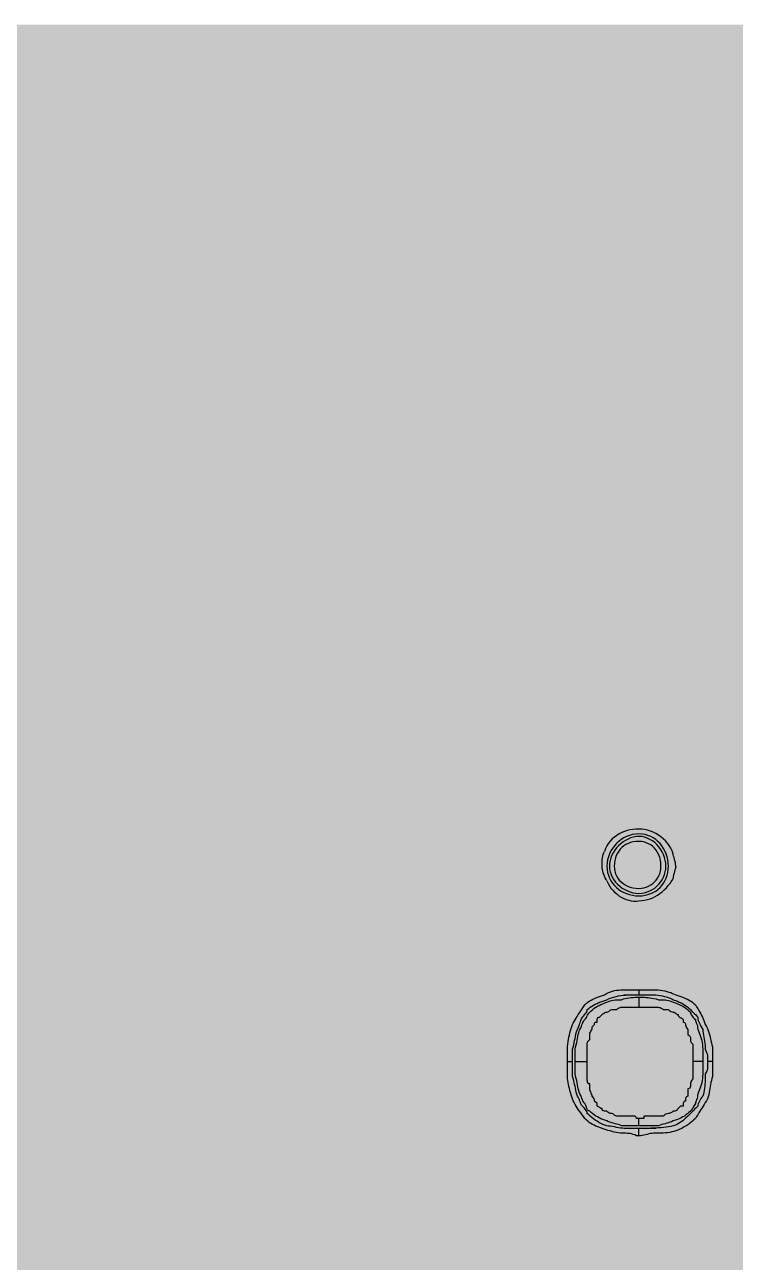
# Model space of a CAD drawing. Header units: millimetres. Extents: x 0 to 966, y -664 to 90.
# Drawn here: x 660.2 to 686.04, y -345 to -300 of the extents above; entities that cross this region are included whole.
import ezdxf

# ---------------------------------------------------------------- set-up
doc = ezdxf.new("R2010")
doc.units = ezdxf.units.MM
for name, color, linetype in [('HDL_BODY', 7, 'Continuous'), ('HDL_COLOUR', 7, 'Continuous'), ('HDL_DETAIL', 7, 'Continuous'), ('HDL_PRINT', 7, 'Continuous')]:
    doc.layers.add(name, color=color, linetype=linetype)

# ---------------------------------------------------------------- blocks, each defined once
blk = doc.blocks.new('M_DM06.1_FRONT')
at = {"layer": 'HDL_BODY', "true_color": 0x202126}
blk.add_hatch(color=250, dxfattribs=at).paths.add_polyline_path([(0, 0), (216, 0), (216, 90), (0, 90)])
at = {"layer": 'HDL_BODY', "true_color": 0x2a2a30}
blk.add_hatch(color=250, dxfattribs=at).paths.add_polyline_path([(0.4, 20.52), (215.6, 20.52), (215.6, 68.31), (0.4, 68.31)])
at = {"layer": 'HDL_COLOUR', "true_color": 0x3d4a3a}
for points in [[(183.611, 59.405), (183.606, 59.522), (183.59, 59.636), (183.565, 59.746), (183.531, 59.853), (183.488, 59.955), (183.436, 60.051), (183.377, 60.142), (183.309, 60.225), (183.234, 60.302), (183.153, 60.37), (183.064, 60.429), (182.97, 60.48), (182.869, 60.52), (182.763, 60.55), (182.653, 60.568), (182.537, 60.574), (182.421, 60.568), (182.308, 60.55), (182.198, 60.52), (182.093, 60.48), (181.991, 60.429), (181.896, 60.37), (181.806, 60.302), (181.723, 60.225), (181.647, 60.142), (181.579, 60.051), (181.52, 59.955), (181.47, 59.853), (181.43, 59.746), (181.401, 59.636), (181.383, 59.522), (181.376, 59.405), (181.383, 59.289), (181.401, 59.177), (181.43, 59.071), (181.47, 58.97), (181.52, 58.874), (181.579, 58.785), (181.647, 58.703), (181.723, 58.628), (181.806, 58.56), (181.896, 58.5), (181.991, 58.448), (182.093, 58.404), (182.198, 58.37), (182.308, 58.345), (182.421, 58.329), (182.537, 58.324), (182.653, 58.329), (182.763, 58.345), (182.869, 58.37), (182.97, 58.404), (183.064, 58.448), (183.153, 58.5), (183.234, 58.56), (183.309, 58.628), (183.377, 58.703), (183.436, 58.785), (183.488, 58.874), (183.531, 58.97), (183.565, 59.071), (183.59, 59.177), (183.606, 59.289), (183.611, 59.405)], [(183.52, 59.405), (183.514, 59.512), (183.497, 59.619), (183.47, 59.724), (183.432, 59.825), (183.385, 59.923), (183.329, 60.017), (183.265, 60.104), (183.193, 60.185), (183.115, 60.258), (183.031, 60.323), (182.941, 60.378), (182.846, 60.422), (182.746, 60.455), (182.643, 60.476), (182.537, 60.483), (182.437, 60.477), (182.338, 60.459), (182.24, 60.43), (182.145, 60.39), (182.053, 60.341), (181.964, 60.284), (181.88, 60.218), (181.802, 60.146), (181.73, 60.067), (181.665, 59.982), (181.608, 59.893), (181.559, 59.8), (181.52, 59.704), (181.491, 59.606), (181.473, 59.506), (181.467, 59.405), (181.474, 59.298), (181.494, 59.195), (181.527, 59.095), (181.571, 58.999), (181.626, 58.908), (181.69, 58.823), (181.763, 58.744), (181.843, 58.672), (181.93, 58.608), (182.023, 58.552), (182.12, 58.504), (182.221, 58.466), (182.325, 58.438), (182.431, 58.421), (182.537, 58.415), (182.643, 58.421), (182.746, 58.438), (182.846, 58.466), (182.941, 58.504), (183.031, 58.552), (183.115, 58.608), (183.193, 58.672), (183.265, 58.744), (183.329, 58.823), (183.385, 58.908), (183.432, 58.999), (183.47, 59.095), (183.497, 59.195), (183.514, 59.298), (183.52, 59.405)], [(183.342, 59.405), (183.337, 59.517), (183.321, 59.624), (183.296, 59.724), (183.261, 59.818), (183.217, 59.905), (183.166, 59.984), (183.107, 60.056), (183.041, 60.119), (182.97, 60.174), (182.892, 60.22), (182.809, 60.256), (182.722, 60.282), (182.631, 60.298), (182.537, 60.304), (182.433, 60.299), (182.334, 60.285), (182.24, 60.262), (182.151, 60.23), (182.069, 60.19), (181.993, 60.142), (181.923, 60.087), (181.861, 60.024), (181.805, 59.954), (181.758, 59.877), (181.718, 59.794), (181.686, 59.705), (181.663, 59.61), (181.65, 59.51), (181.645, 59.405), (181.65, 59.31), (181.666, 59.218), (181.692, 59.13), (181.728, 59.046), (181.774, 58.968), (181.828, 58.896), (181.891, 58.83), (181.962, 58.771), (182.041, 58.719), (182.127, 58.676), (182.22, 58.641), (182.32, 58.615), (182.426, 58.6), (182.537, 58.594), (182.631, 58.6), (182.722, 58.615), (182.809, 58.641), (182.892, 58.676), (182.97, 58.719), (183.041, 58.771), (183.107, 58.83), (183.166, 58.896), (183.217, 58.968), (183.261, 59.046), (183.296, 59.13), (183.321, 59.218), (183.337, 59.31), (183.342, 59.405)]]:
    blk.add_hatch(color=79, dxfattribs=at).paths.add_polyline_path(points)
at = {"layer": 'HDL_COLOUR', "true_color": 0x97a4b5}
blk.add_hatch(color=253, dxfattribs=at).paths.add_polyline_path([(181.456, 55.067), (181.324, 54.933), (181.059, 54.933), (180.926, 54.8), (180.794, 54.8), (180.662, 54.667), (180.529, 54.667), (180.265, 54.4), (180.265, 54.267), (180.132, 54.133), (180.132, 54), (180, 53.867), (180, 53.733), (179.868, 53.6), (179.868, 53.2), (179.735, 53.067), (179.735, 51.6), (179.868, 51.467), (179.868, 51.2), (180, 51.067), (180, 50.8), (180.265, 50.533), (180.265, 50.4), (180.529, 50.133), (180.662, 50.133), (180.794, 50), (180.926, 50), (181.059, 49.867), (181.324, 49.867), (181.456, 49.733), (182.118, 49.733), (182.25, 49.6), (182.647, 49.6), (182.779, 49.733), (183.706, 49.733), (183.838, 49.867), (184.103, 49.867), (184.765, 50.533), (184.765, 50.667), (185.029, 50.933), (185.029, 51.2), (185.162, 51.333), (185.162, 53.333), (185.029, 53.467), (185.029, 53.733), (184.897, 53.867), (184.897, 54), (184.765, 54.133), (184.765, 54.267), (184.235, 54.8), (183.971, 54.8), (183.838, 54.933), (183.706, 54.933), (183.574, 55.067)])
at = {"layer": 'HDL_PRINT', "true_color": 0xdee1e9}
h = blk.add_hatch(color=254, dxfattribs=at)
h.paths.add_polyline_path([(177.535, 58.503), (178.25, 60.304), (178.518, 60.304), (179.233, 58.503), (178.964, 58.503), (178.696, 59.044), (177.981, 59.044), (177.803, 58.503), (177.535, 58.503)])
h.paths.add_polyline_path([(178.072, 59.314), (178.696, 59.314), (178.428, 59.763), (178.424, 59.827), (178.414, 59.883), (178.4, 59.932), (178.384, 59.977), (178.368, 60.018), (178.354, 60.055), (178.344, 60.09), (178.34, 60.125), (178.335, 60.086), (178.322, 60.047), (178.305, 60.008), (178.285, 59.969), (178.268, 59.931), (178.255, 59.892), (178.25, 59.854), (178.072, 59.314)])
at = {"layer": 'HDL_DETAIL', "color": 251, "true_color": 0x52555c}
for points in [[(183.789, 59.854), (183.748, 59.959), (183.699, 60.06), (183.642, 60.154), (183.577, 60.243), (183.504, 60.326), (183.426, 60.403), (183.342, 60.473), (183.252, 60.536), (183.158, 60.592), (183.061, 60.64), (182.96, 60.68), (182.856, 60.711), (182.751, 60.734), (182.645, 60.748), (182.537, 60.753), (182.431, 60.75), (182.324, 60.739), (182.22, 60.721), (182.116, 60.695), (182.016, 60.663), (181.918, 60.623), (181.825, 60.577), (181.735, 60.523), (181.651, 60.461), (181.572, 60.393), (181.5, 60.317), (181.434, 60.234), (181.376, 60.144), (181.327, 60.047), (181.286, 59.942)], [(181.199, 59.405), (181.199, 59.465), (181.199, 59.524), (181.202, 59.584), (181.206, 59.644), (181.214, 59.704), (181.224, 59.763), (181.24, 59.823), (181.26, 59.883), (181.286, 59.942)], [(183.879, 59.405), (183.875, 59.472), (183.865, 59.538), (183.85, 59.602), (183.834, 59.663), (183.817, 59.719), (183.803, 59.771), (183.792, 59.816), (183.789, 59.854)], [(181.376, 58.865), (181.347, 58.924), (181.318, 58.984), (181.29, 59.044), (181.265, 59.104), (181.243, 59.164), (181.225, 59.224), (181.211, 59.284), (181.202, 59.344), (181.199, 59.405)], [(183.879, 59.405), (183.875, 59.367), (183.865, 59.322), (183.85, 59.27), (183.834, 59.213), (183.817, 59.152), (183.803, 59.087), (183.792, 59.021), (183.789, 58.953)], [(181.376, 58.865), (181.417, 58.776), (181.466, 58.69), (181.523, 58.608), (181.587, 58.531), (181.657, 58.458), (181.733, 58.391), (181.814, 58.33), (181.899, 58.276), (181.987, 58.229), (182.078, 58.191), (182.17, 58.162), (182.262, 58.142), (182.355, 58.132), (182.447, 58.133), (182.537, 58.145), (182.643, 58.15), (182.747, 58.163), (182.848, 58.186), (182.946, 58.216), (183.041, 58.254), (183.132, 58.3), (183.221, 58.352), (183.306, 58.41), (183.387, 58.474), (183.464, 58.543), (183.538, 58.618), (183.607, 58.696), (183.672, 58.778), (183.733, 58.864), (183.789, 58.953)], [(179.947, 52.746), (179.949, 52.842), (179.956, 52.934), (179.966, 53.022), (179.979, 53.107), (179.995, 53.189), (180.013, 53.268), (180.033, 53.346), (180.055, 53.422), (180.078, 53.497), (180.101, 53.571), (180.125, 53.645), (180.152, 53.696), (180.183, 53.751), (180.217, 53.81), (180.254, 53.872), (180.294, 53.937), (180.337, 54.005), (180.382, 54.074), (180.428, 54.145), (180.475, 54.218), (180.523, 54.291), (180.571, 54.365), (180.623, 54.412), (180.678, 54.455), (180.737, 54.495), (180.799, 54.531), (180.864, 54.564), (180.931, 54.595), (181, 54.623), (181.07, 54.65), (181.142, 54.676), (181.214, 54.701), (181.286, 54.726), (181.359, 54.771), (181.432, 54.807), (181.506, 54.836), (181.579, 54.859), (181.652, 54.876), (181.725, 54.888), (181.798, 54.897), (181.871, 54.902), (181.945, 54.904), (182.018, 54.905), (182.091, 54.905)], [(182.091, 54.905), (182.158, 54.905), (182.224, 54.905), (182.287, 54.905), (182.348, 54.905), (182.405, 54.905), (182.456, 54.905), (182.5, 54.905), (182.537, 54.905)], [(182.537, 54.905), (182.582, 54.905), (182.614, 54.905), (182.641, 54.905), (182.673, 54.905), (182.718, 54.905)], [(182.537, 54.905), (182.537, 54.905), (182.537, 54.814), (182.537, 54.726)], [(182.718, 54.905), (182.781, 54.905), (182.838, 54.905), (182.89, 54.905), (182.94, 54.905), (182.991, 54.905), (183.043, 54.905), (183.101, 54.905), (183.164, 54.905)], [(183.164, 54.905), (183.245, 54.903), (183.324, 54.895), (183.403, 54.883), (183.48, 54.867), (183.555, 54.849), (183.627, 54.827), (183.696, 54.804), (183.761, 54.778), (183.822, 54.752), (183.879, 54.726), (183.952, 54.701), (184.025, 54.676), (184.097, 54.65), (184.167, 54.623), (184.236, 54.595), (184.303, 54.564), (184.368, 54.531), (184.43, 54.495), (184.488, 54.455), (184.543, 54.412), (184.594, 54.365), (184.64, 54.293), (184.682, 54.225), (184.721, 54.16), (184.757, 54.097), (184.79, 54.036), (184.82, 53.974), (184.849, 53.912), (184.875, 53.85), (184.901, 53.785), (184.925, 53.717), (184.949, 53.645), (184.994, 53.571), (185.032, 53.498), (185.062, 53.424), (185.088, 53.35), (185.109, 53.277), (185.128, 53.203), (185.144, 53.13), (185.16, 53.057), (185.177, 52.983), (185.196, 52.91), (185.218, 52.837)], [(180.125, 52.297), (180.125, 52.36), (180.125, 52.418), (180.125, 52.471), (180.125, 52.522), (180.125, 52.573), (180.125, 52.626), (180.125, 52.683), (180.125, 52.746), (180.15, 52.827), (180.17, 52.908), (180.187, 52.987), (180.202, 53.065), (180.216, 53.14), (180.229, 53.213), (180.244, 53.283), (180.261, 53.348), (180.281, 53.41), (180.306, 53.466), (180.335, 53.529), (180.358, 53.587), (180.377, 53.64), (180.394, 53.691), (180.411, 53.742), (180.43, 53.795), (180.454, 53.852), (180.484, 53.915), (180.521, 53.954), (180.557, 53.993), (180.591, 54.031), (180.619, 54.07), (180.642, 54.108), (180.657, 54.147), (180.662, 54.186), (180.713, 54.232), (180.767, 54.275), (180.826, 54.314), (180.887, 54.35), (180.952, 54.384), (181.019, 54.414), (181.088, 54.443), (181.159, 54.471), (181.231, 54.497), (181.303, 54.522), (181.376, 54.547), (181.459, 54.585), (181.542, 54.617), (181.626, 54.644), (181.71, 54.667), (181.794, 54.684), (181.881, 54.698), (181.968, 54.708), (182.057, 54.716), (182.148, 54.721), (182.242, 54.724), (182.337, 54.725), (182.436, 54.726), (182.537, 54.726)], [(180.216, 52.297), (180.216, 52.36), (180.216, 52.418), (180.216, 52.471), (180.216, 52.522), (180.216, 52.573), (180.216, 52.626), (180.216, 52.683), (180.216, 52.746), (180.24, 52.827), (180.26, 52.908), (180.277, 52.987), (180.292, 53.065), (180.306, 53.14), (180.319, 53.213), (180.334, 53.283), (180.35, 53.348), (180.37, 53.41), (180.393, 53.466), (180.424, 53.529), (180.447, 53.585), (180.466, 53.635), (180.484, 53.679), (180.501, 53.719), (180.519, 53.756), (180.542, 53.791), (180.571, 53.824), (180.605, 53.863), (180.631, 53.902), (180.652, 53.941), (180.672, 53.98), (180.693, 54.018), (180.719, 54.057), (180.752, 54.094), (180.806, 54.146), (180.86, 54.193), (180.915, 54.236), (180.972, 54.274), (181.03, 54.309), (181.092, 54.342), (181.157, 54.372), (181.226, 54.401), (181.299, 54.428), (181.376, 54.456), (181.436, 54.483), (181.495, 54.504), (181.555, 54.52), (181.615, 54.531), (181.675, 54.539), (181.734, 54.544), (181.794, 54.546), (181.854, 54.547), (181.913, 54.547), (181.976, 54.573), (182.043, 54.594), (182.114, 54.609), (182.188, 54.62), (182.262, 54.627), (182.336, 54.632), (182.407, 54.634), (182.475, 54.635), (182.537, 54.635)], [(182.004, 54.726), (182.063, 54.726), (182.122, 54.726), (182.181, 54.726), (182.241, 54.726), (182.3, 54.726), (182.359, 54.726), (182.419, 54.726), (182.478, 54.726), (182.537, 54.726)], [(182.537, 54.726), (182.628, 54.726), (182.718, 54.726)], [(182.537, 54.635), (182.628, 54.635), (182.687, 54.635), (182.747, 54.634), (182.809, 54.632), (182.873, 54.627), (182.94, 54.62), (183.01, 54.609), (183.085, 54.594), (183.166, 54.573), (183.252, 54.547), (183.312, 54.547), (183.372, 54.546), (183.432, 54.544), (183.492, 54.539), (183.551, 54.531), (183.611, 54.52), (183.67, 54.504), (183.729, 54.483), (183.789, 54.456), (183.866, 54.428), (183.939, 54.401), (184.008, 54.372), (184.073, 54.342), (184.135, 54.309), (184.194, 54.274), (184.251, 54.236), (184.307, 54.193), (184.361, 54.146), (184.416, 54.094), (184.421, 54.057), (184.435, 54.018), (184.457, 53.98), (184.486, 53.941), (184.519, 53.902), (184.555, 53.863), (184.594, 53.824), (184.597, 53.791), (184.607, 53.756), (184.621, 53.719), (184.637, 53.679), (184.653, 53.635), (184.667, 53.585), (184.677, 53.529), (184.681, 53.466), (184.708, 53.41), (184.735, 53.348), (184.76, 53.283), (184.784, 53.213), (184.805, 53.14), (184.824, 53.065), (184.84, 52.987), (184.852, 52.908), (184.859, 52.827), (184.862, 52.746), (184.862, 52.683), (184.862, 52.626), (184.862, 52.573), (184.862, 52.522), (184.862, 52.471), (184.862, 52.418), (184.862, 52.36), (184.862, 52.297)], [(182.537, 54.635), (182.537, 54.277)], [(182.718, 54.726), (182.761, 54.726), (182.811, 54.726), (182.866, 54.726), (182.924, 54.726), (182.979, 54.726), (183.03, 54.726), (183.074, 54.726)], [(183.074, 54.726), (183.154, 54.723), (183.234, 54.716), (183.313, 54.704), (183.39, 54.688), (183.465, 54.669), (183.537, 54.648), (183.606, 54.624), (183.672, 54.599), (183.733, 54.573), (183.789, 54.547), (183.866, 54.519), (183.939, 54.492), (184.008, 54.463), (184.073, 54.432), (184.135, 54.399), (184.194, 54.364), (184.251, 54.325), (184.307, 54.283), (184.361, 54.237), (184.416, 54.186), (184.453, 54.147), (184.491, 54.108), (184.529, 54.07), (184.567, 54.031), (184.606, 53.993), (184.643, 53.954), (184.681, 53.915), (184.685, 53.852), (184.697, 53.795), (184.714, 53.742), (184.738, 53.691), (184.765, 53.64), (184.796, 53.587), (184.828, 53.529), (184.862, 53.466), (184.865, 53.403), (184.873, 53.335), (184.885, 53.263), (184.898, 53.189), (184.913, 53.114), (184.927, 53.04), (184.938, 52.968), (184.946, 52.9), (184.949, 52.837)], [(180.662, 52.297), (180.662, 52.341), (180.662, 52.372), (180.662, 52.399), (180.662, 52.431), (180.662, 52.476), (180.662, 52.53), (180.662, 52.578), (180.662, 52.618), (180.662, 52.645), (180.662, 52.655), (180.662, 52.7), (180.662, 52.733), (180.662, 52.76), (180.662, 52.792), (180.662, 52.837), (180.662, 52.925), (180.662, 52.964), (180.665, 52.993), (180.673, 53.016), (180.689, 53.039), (180.714, 53.067), (180.752, 53.105), (180.752, 53.15), (180.752, 53.182), (180.752, 53.21), (180.752, 53.242), (180.752, 53.287), (180.759, 53.331), (180.775, 53.372), (180.796, 53.409), (180.817, 53.439), (180.833, 53.459), (180.84, 53.466), (180.84, 53.557), (180.93, 53.645), (180.931, 53.69), (180.936, 53.716), (180.95, 53.73), (180.977, 53.735), (181.021, 53.736), (181.021, 53.824), (181.03, 53.869), (181.051, 53.896), (181.077, 53.909), (181.099, 53.915), (181.108, 53.915), (181.199, 54.006), (181.205, 54.013), (181.225, 54.029), (181.254, 54.05), (181.29, 54.072), (181.332, 54.088), (181.376, 54.094), (181.415, 54.101), (181.443, 54.118), (181.467, 54.14), (181.489, 54.162), (181.517, 54.179), (181.554, 54.186), (181.599, 54.186), (181.631, 54.186), (181.659, 54.186), (181.69, 54.186), (181.735, 54.186), (181.779, 54.224), (181.82, 54.25), (181.857, 54.265), (181.886, 54.273), (181.906, 54.276), (181.913, 54.277), (181.958, 54.277), (182.003, 54.277), (182.047, 54.277), (182.092, 54.277), (182.136, 54.277), (182.181, 54.277), (182.269, 54.277), (182.359, 54.277), (182.45, 54.277), (182.537, 54.277)], [(182.537, 54.277), (182.582, 54.277), (182.614, 54.277), (182.641, 54.277), (182.673, 54.277), (182.718, 54.277), (182.806, 54.277), (182.816, 54.277), (182.843, 54.277), (182.883, 54.277), (182.931, 54.277), (182.984, 54.277), (183.028, 54.277), (183.06, 54.277), (183.088, 54.277), (183.12, 54.277), (183.164, 54.277), (183.202, 54.276), (183.24, 54.275), (183.278, 54.269), (183.317, 54.26), (183.355, 54.243), (183.394, 54.219), (183.433, 54.186), (183.443, 54.186), (183.469, 54.186), (183.509, 54.186), (183.557, 54.186), (183.611, 54.186), (183.618, 54.179), (183.637, 54.162), (183.666, 54.14), (183.702, 54.118), (183.744, 54.101), (183.789, 54.094), (183.827, 54.088), (183.855, 54.072), (183.879, 54.05), (183.902, 54.029), (183.929, 54.013), (183.966, 54.006), (183.972, 53.972), (183.986, 53.946), (184.009, 53.925), (184.038, 53.905), (184.072, 53.884), (184.109, 53.858), (184.147, 53.824), (184.147, 53.736), (184.156, 53.735), (184.178, 53.73), (184.204, 53.716), (184.226, 53.69), (184.235, 53.645), (184.235, 53.638), (184.238, 53.619), (184.246, 53.59), (184.262, 53.553), (184.287, 53.511), (184.325, 53.466), (184.325, 53.456), (184.325, 53.428), (184.325, 53.388), (184.325, 53.339), (184.325, 53.287), (184.363, 53.248), (184.389, 53.219), (184.404, 53.196), (184.412, 53.172), (184.415, 53.143), (184.416, 53.105), (184.416, 53.067), (184.419, 53.039), (184.427, 53.016), (184.442, 52.993), (184.466, 52.964), (184.503, 52.925), (184.503, 52.837), (184.503, 52.792), (184.503, 52.76), (184.503, 52.733), (184.503, 52.7), (184.503, 52.655), (184.503, 52.645), (184.503, 52.618), (184.503, 52.578), (184.503, 52.53), (184.503, 52.476), (184.503, 52.431), (184.503, 52.399), (184.503, 52.372), (184.503, 52.341), (184.503, 52.297)], [(179.947, 52.297), (179.947, 52.364), (179.947, 52.43), (179.947, 52.494), (179.947, 52.555), (179.947, 52.611), (179.947, 52.663), (179.947, 52.708), (179.947, 52.746)], [(180.125, 52.297), (180.125, 52.36), (180.125, 52.418), (180.125, 52.471), (180.125, 52.522), (180.125, 52.573), (180.125, 52.626), (180.125, 52.683), (180.125, 52.746)], [(184.949, 52.837), (184.949, 52.746), (184.979, 52.683), (185.002, 52.626), (185.018, 52.573), (185.029, 52.522), (185.035, 52.471), (185.038, 52.418), (185.04, 52.36), (185.04, 52.297)], [(185.218, 52.837), (185.218, 52.777), (185.218, 52.716), (185.218, 52.656), (185.218, 52.596), (185.218, 52.536), (185.218, 52.476), (185.218, 52.416), (185.218, 52.357), (185.218, 52.297)], [(179.947, 51.756), (179.947, 51.816), (179.947, 51.876), (179.947, 51.936), (179.947, 51.997), (179.947, 52.057), (179.947, 52.117), (179.947, 52.177), (179.947, 52.237), (179.947, 52.297)], [(179.947, 52.297), (180.038, 52.297), (180.125, 52.297)], [(180.125, 51.756), (180.125, 51.848), (180.125, 51.885), (180.125, 51.93), (180.125, 51.981), (180.125, 52.038), (180.125, 52.099), (180.125, 52.164), (180.125, 52.23), (180.125, 52.297)], [(180.216, 52.297), (180.662, 52.297)], [(182.537, 49.956), (182.537, 49.956), (182.475, 49.956), (182.407, 49.956), (182.336, 49.956), (182.262, 49.956), (182.188, 49.956), (182.114, 49.956), (182.043, 49.956), (181.976, 49.956), (181.913, 49.956), (181.854, 49.983), (181.794, 50.005), (181.734, 50.023), (181.675, 50.039), (181.615, 50.055), (181.555, 50.071), (181.495, 50.089), (181.436, 50.111), (181.376, 50.138), (181.299, 50.165), (181.226, 50.192), (181.157, 50.22), (181.092, 50.251), (181.03, 50.283), (180.972, 50.318), (180.915, 50.357), (180.86, 50.399), (180.806, 50.445), (180.752, 50.496), (180.719, 50.502), (180.693, 50.519), (180.672, 50.546), (180.652, 50.585), (180.631, 50.635), (180.605, 50.695), (180.571, 50.767), (180.542, 50.801), (180.519, 50.836), (180.501, 50.873), (180.484, 50.913), (180.466, 50.958), (180.447, 51.007), (180.424, 51.064), (180.393, 51.128), (180.37, 51.184), (180.35, 51.246), (180.334, 51.311), (180.319, 51.381), (180.306, 51.454), (180.292, 51.529), (180.277, 51.607), (180.26, 51.686), (180.24, 51.767), (180.216, 51.848), (180.216, 51.885), (180.216, 51.93), (180.216, 51.981), (180.216, 52.038), (180.216, 52.099), (180.216, 52.164), (180.216, 52.23), (180.216, 52.297)], [(182.537, 50.226), (182.45, 50.226), (182.44, 50.271), (182.418, 50.298), (182.391, 50.311), (182.369, 50.317), (182.359, 50.317), (182.315, 50.317), (182.283, 50.317), (182.256, 50.317), (182.225, 50.317), (182.181, 50.317), (182.136, 50.317), (182.092, 50.317), (182.047, 50.317), (182.003, 50.317), (181.958, 50.317), (181.913, 50.317), (181.903, 50.317), (181.876, 50.317), (181.836, 50.317), (181.787, 50.317), (181.735, 50.317), (181.697, 50.324), (181.668, 50.341), (181.645, 50.363), (181.621, 50.385), (181.593, 50.402), (181.554, 50.408), (181.517, 50.409), (181.489, 50.412), (181.467, 50.419), (181.443, 50.434), (181.415, 50.459), (181.376, 50.496), (181.332, 50.497), (181.29, 50.5), (181.254, 50.508), (181.225, 50.523), (181.205, 50.549), (181.199, 50.587), (181.16, 50.594), (181.132, 50.61), (181.108, 50.632), (181.086, 50.653), (181.058, 50.669), (181.021, 50.676), (181.021, 50.767), (180.93, 50.858), (180.924, 50.902), (180.907, 50.943), (180.885, 50.98), (180.863, 51.01), (180.846, 51.03), (180.84, 51.037), (180.835, 51.076), (180.822, 51.114), (180.805, 51.153), (180.787, 51.191), (180.77, 51.23), (180.757, 51.268), (180.752, 51.307), (180.752, 51.317), (180.752, 51.344), (180.752, 51.384), (180.752, 51.433), (180.752, 51.486), (180.714, 51.493), (180.689, 51.513), (180.673, 51.543), (180.665, 51.58), (180.662, 51.622), (180.662, 51.665), (180.662, 51.756), (180.662, 51.848), (180.662, 51.892), (180.662, 51.936), (180.662, 51.982), (180.662, 52.027), (180.662, 52.072), (180.662, 52.118), (180.662, 52.128), (180.662, 52.155), (180.662, 52.195), (180.662, 52.243), (180.662, 52.297)], [(184.862, 52.297), (184.862, 52.23), (184.862, 52.164), (184.862, 52.099), (184.862, 52.038), (184.862, 51.981), (184.862, 51.93), (184.862, 51.885), (184.862, 51.848), (184.859, 51.767), (184.852, 51.686), (184.84, 51.607), (184.824, 51.529), (184.805, 51.454), (184.784, 51.381), (184.76, 51.311), (184.735, 51.246), (184.708, 51.184), (184.681, 51.128), (184.677, 51.064), (184.667, 51.007), (184.653, 50.958), (184.637, 50.913), (184.621, 50.873), (184.607, 50.836), (184.597, 50.801), (184.594, 50.767), (184.555, 50.695), (184.519, 50.635), (184.486, 50.585), (184.457, 50.546), (184.435, 50.519), (184.421, 50.502), (184.416, 50.496), (184.361, 50.445), (184.307, 50.399), (184.251, 50.357), (184.194, 50.318), (184.135, 50.283), (184.073, 50.251), (184.008, 50.22), (183.939, 50.192), (183.866, 50.165), (183.789, 50.138), (183.729, 50.111), (183.67, 50.089), (183.611, 50.071), (183.551, 50.055), (183.492, 50.039), (183.432, 50.023), (183.372, 50.005), (183.312, 49.983), (183.252, 49.956), (183.166, 49.956), (183.085, 49.956), (183.01, 49.956), (182.94, 49.956), (182.873, 49.956), (182.809, 49.956), (182.747, 49.956), (182.687, 49.956), (182.628, 49.956), (182.537, 49.956)], [(184.503, 52.297), (184.503, 52.243), (184.503, 52.195), (184.503, 52.155), (184.503, 52.128), (184.503, 52.118), (184.503, 52.072), (184.503, 52.027), (184.503, 51.982), (184.503, 51.936), (184.503, 51.892), (184.503, 51.848), (184.503, 51.756), (184.503, 51.665), (184.466, 51.622), (184.442, 51.58), (184.427, 51.543), (184.419, 51.513), (184.416, 51.493), (184.416, 51.486), (184.415, 51.441), (184.412, 51.399), (184.404, 51.362), (184.389, 51.333), (184.363, 51.314), (184.325, 51.307), (184.325, 51.262), (184.325, 51.217), (184.325, 51.172), (184.325, 51.127), (184.325, 51.082), (184.325, 51.037), (184.316, 51.036), (184.293, 51.031), (184.267, 51.017), (184.244, 50.99), (184.235, 50.946), (184.235, 50.858), (184.226, 50.857), (184.204, 50.852), (184.178, 50.838), (184.156, 50.811), (184.147, 50.767), (184.147, 50.676), (184.057, 50.676), (183.966, 50.587), (183.929, 50.549), (183.902, 50.523), (183.879, 50.508), (183.855, 50.5), (183.827, 50.497), (183.789, 50.496), (183.744, 50.459), (183.702, 50.434), (183.666, 50.419), (183.637, 50.412), (183.618, 50.409), (183.611, 50.408), (183.566, 50.402), (183.524, 50.385), (183.488, 50.363), (183.459, 50.341), (183.44, 50.324), (183.433, 50.317), (183.388, 50.317), (183.342, 50.317), (183.297, 50.317), (183.253, 50.317), (183.208, 50.317), (183.164, 50.317), (183.12, 50.317), (183.088, 50.317), (183.06, 50.317), (183.028, 50.317), (182.984, 50.317), (182.896, 50.317), (182.806, 50.317), (182.763, 50.317), (182.737, 50.311), (182.724, 50.298), (182.719, 50.271), (182.718, 50.226), (182.628, 50.226), (182.537, 50.226)], [(185.04, 52.297), (185.04, 52.23), (185.038, 52.164), (185.035, 52.099), (185.029, 52.038), (185.018, 51.981), (185.002, 51.93), (184.979, 51.885), (184.949, 51.848), (184.949, 51.774), (184.949, 51.7), (184.948, 51.626), (184.945, 51.553), (184.941, 51.479), (184.935, 51.405), (184.927, 51.332), (184.916, 51.258), (184.902, 51.184), (184.884, 51.111), (184.862, 51.037), (184.828, 50.999), (184.796, 50.955), (184.765, 50.907), (184.738, 50.856), (184.714, 50.806), (184.697, 50.758), (184.685, 50.714), (184.681, 50.676), (184.643, 50.638), (184.606, 50.599), (184.567, 50.561), (184.529, 50.523), (184.491, 50.484), (184.453, 50.446), (184.416, 50.408), (184.361, 50.354), (184.307, 50.3), (184.251, 50.247), (184.194, 50.197), (184.135, 50.148), (184.073, 50.102), (184.008, 50.059), (183.939, 50.02), (183.866, 49.986), (183.789, 49.956), (183.705, 49.937), (183.618, 49.921), (183.53, 49.908), (183.439, 49.897), (183.347, 49.888), (183.255, 49.882), (183.162, 49.876), (183.069, 49.873), (182.977, 49.87), (182.887, 49.869), (182.798, 49.868), (182.711, 49.868), (182.628, 49.868), (182.537, 49.868)], [(184.862, 52.297), (184.503, 52.297)], [(185.04, 52.297), (185.04, 52.23), (185.038, 52.164), (185.035, 52.099), (185.029, 52.038), (185.018, 51.981), (185.002, 51.93), (184.979, 51.885), (184.949, 51.848)], [(185.218, 52.297), (185.13, 52.297), (185.04, 52.297)], [(185.218, 52.297), (185.218, 52.237), (185.218, 52.177), (185.218, 52.117), (185.218, 52.057), (185.218, 51.997), (185.218, 51.936), (185.218, 51.876), (185.218, 51.816), (185.218, 51.756)], [(182.004, 49.689), (181.93, 49.691), (181.857, 49.697), (181.784, 49.707), (181.711, 49.72), (181.638, 49.735), (181.564, 49.754), (181.491, 49.774), (181.418, 49.796), (181.345, 49.819), (181.272, 49.843), (181.199, 49.868), (181.121, 49.894), (181.048, 49.922), (180.979, 49.95), (180.914, 49.98), (180.852, 50.013), (180.793, 50.048), (180.736, 50.086), (180.68, 50.129), (180.626, 50.175), (180.571, 50.226), (180.523, 50.298), (180.475, 50.366), (180.428, 50.431), (180.382, 50.494), (180.337, 50.555), (180.294, 50.617), (180.254, 50.678), (180.217, 50.741), (180.183, 50.806), (180.152, 50.874), (180.125, 50.946), (180.101, 51.019), (180.078, 51.093), (180.055, 51.167), (180.033, 51.241), (180.013, 51.314), (179.995, 51.388), (179.979, 51.462), (179.966, 51.535), (179.956, 51.609), (179.949, 51.683), (179.947, 51.756)], [(182.004, 49.868), (181.94, 49.871), (181.872, 49.879), (181.8, 49.891), (181.726, 49.905), (181.652, 49.919), (181.578, 49.933), (181.506, 49.945), (181.439, 49.953), (181.376, 49.956), (181.303, 49.983), (181.231, 50.014), (181.159, 50.048), (181.088, 50.086), (181.019, 50.127), (180.952, 50.17), (180.887, 50.215), (180.826, 50.262), (180.767, 50.31), (180.713, 50.359), (180.662, 50.408), (180.657, 50.446), (180.642, 50.484), (180.619, 50.523), (180.591, 50.561), (180.557, 50.599), (180.521, 50.638), (180.484, 50.676), (180.454, 50.714), (180.43, 50.758), (180.411, 50.806), (180.394, 50.856), (180.377, 50.907), (180.358, 50.955), (180.335, 50.999), (180.306, 51.037), (180.281, 51.115), (180.261, 51.19), (180.244, 51.26), (180.229, 51.329), (180.216, 51.397), (180.202, 51.464), (180.187, 51.533), (180.17, 51.604), (180.15, 51.678), (180.125, 51.756)], [(185.218, 51.756), (185.196, 51.683), (185.178, 51.609), (185.162, 51.535), (185.149, 51.462), (185.136, 51.388), (185.124, 51.314), (185.111, 51.241), (185.097, 51.167), (185.081, 51.093), (185.062, 51.019), (185.04, 50.946), (184.993, 50.874), (184.95, 50.806), (184.91, 50.741), (184.872, 50.678), (184.835, 50.617), (184.798, 50.555), (184.761, 50.494), (184.723, 50.431), (184.683, 50.366), (184.64, 50.298), (184.594, 50.226), (184.543, 50.177), (184.488, 50.129), (184.43, 50.081), (184.368, 50.035), (184.303, 49.99), (184.236, 49.947), (184.167, 49.907), (184.097, 49.869), (184.025, 49.835), (183.952, 49.804), (183.879, 49.777), (183.806, 49.755), (183.733, 49.737), (183.659, 49.723), (183.586, 49.711), (183.513, 49.703), (183.44, 49.697), (183.367, 49.693), (183.294, 49.691), (183.22, 49.689), (183.147, 49.689), (183.074, 49.689)], [(182.537, 49.956), (182.537, 50.226)], [(182.45, 49.868), (182.386, 49.868), (182.329, 49.868), (182.276, 49.868), (182.226, 49.868), (182.175, 49.868), (182.123, 49.868), (182.066, 49.868), (182.004, 49.868)], [(182.45, 49.598), (182.386, 49.628), (182.329, 49.65), (182.276, 49.667), (182.226, 49.677), (182.175, 49.684), (182.123, 49.687), (182.066, 49.689), (182.004, 49.689)], [(182.537, 49.868), (182.537, 49.868), (182.45, 49.868)], [(182.537, 49.598), (182.45, 49.598)], [(183.164, 49.868), (183.104, 49.868), (183.044, 49.868), (182.984, 49.868), (182.925, 49.868), (182.865, 49.868), (182.806, 49.868), (182.746, 49.868), (182.687, 49.868), (182.628, 49.868), (182.537, 49.868)], [(182.537, 49.598), (182.537, 49.689), (182.537, 49.777), (182.537, 49.868)], [(183.074, 49.689), (183.015, 49.686), (182.955, 49.677), (182.896, 49.665), (182.837, 49.651), (182.777, 49.636), (182.717, 49.621), (182.657, 49.609), (182.597, 49.601), (182.537, 49.598)]]:
    blk.add_lwpolyline(points, dxfattribs=at)
for points in [[(183.611, 59.405), (183.606, 59.522), (183.59, 59.636), (183.565, 59.746), (183.531, 59.853), (183.488, 59.955), (183.436, 60.051), (183.377, 60.142), (183.309, 60.225), (183.234, 60.302), (183.153, 60.37), (183.064, 60.429), (182.97, 60.48), (182.869, 60.52), (182.763, 60.55), (182.653, 60.568), (182.537, 60.574), (182.421, 60.568), (182.308, 60.55), (182.198, 60.52), (182.093, 60.48), (181.991, 60.429), (181.896, 60.37), (181.806, 60.302), (181.723, 60.225), (181.647, 60.142), (181.579, 60.051), (181.52, 59.955), (181.47, 59.853), (181.43, 59.746), (181.401, 59.636), (181.383, 59.522), (181.376, 59.405), (181.383, 59.289), (181.401, 59.177), (181.43, 59.071), (181.47, 58.97), (181.52, 58.874), (181.579, 58.785), (181.647, 58.703), (181.723, 58.628), (181.806, 58.56), (181.896, 58.5), (181.991, 58.448), (182.093, 58.404), (182.198, 58.37), (182.308, 58.345), (182.421, 58.329), (182.537, 58.324), (182.653, 58.329), (182.763, 58.345), (182.869, 58.37), (182.97, 58.404), (183.064, 58.448), (183.153, 58.5), (183.234, 58.56), (183.309, 58.628), (183.377, 58.703), (183.436, 58.785), (183.488, 58.874), (183.531, 58.97), (183.565, 59.071), (183.59, 59.177), (183.606, 59.289), (183.611, 59.405)], [(183.52, 59.405), (183.514, 59.512), (183.497, 59.619), (183.47, 59.724), (183.432, 59.825), (183.385, 59.923), (183.329, 60.017), (183.265, 60.104), (183.193, 60.185), (183.115, 60.258), (183.031, 60.323), (182.941, 60.378), (182.846, 60.422), (182.746, 60.455), (182.643, 60.476), (182.537, 60.483), (182.437, 60.477), (182.338, 60.459), (182.24, 60.43), (182.145, 60.39), (182.053, 60.341), (181.964, 60.284), (181.88, 60.218), (181.802, 60.146), (181.73, 60.067), (181.665, 59.982), (181.608, 59.893), (181.559, 59.8), (181.52, 59.704), (181.491, 59.606), (181.473, 59.506), (181.467, 59.405), (181.474, 59.298), (181.494, 59.195), (181.527, 59.095), (181.571, 58.999), (181.626, 58.908), (181.69, 58.823), (181.763, 58.744), (181.843, 58.672), (181.93, 58.608), (182.023, 58.552), (182.12, 58.504), (182.221, 58.466), (182.325, 58.438), (182.431, 58.421), (182.537, 58.415), (182.643, 58.421), (182.746, 58.438), (182.846, 58.466), (182.941, 58.504), (183.031, 58.552), (183.115, 58.608), (183.193, 58.672), (183.265, 58.744), (183.329, 58.823), (183.385, 58.908), (183.432, 58.999), (183.47, 59.095), (183.497, 59.195), (183.514, 59.298), (183.52, 59.405)], [(183.342, 59.405), (183.337, 59.517), (183.321, 59.624), (183.296, 59.724), (183.261, 59.818), (183.217, 59.905), (183.166, 59.984), (183.107, 60.056), (183.041, 60.119), (182.97, 60.174), (182.892, 60.22), (182.809, 60.256), (182.722, 60.282), (182.631, 60.298), (182.537, 60.304), (182.433, 60.299), (182.334, 60.285), (182.24, 60.262), (182.151, 60.23), (182.069, 60.19), (181.993, 60.142), (181.923, 60.087), (181.861, 60.024), (181.805, 59.954), (181.758, 59.877), (181.718, 59.794), (181.686, 59.705), (181.663, 59.61), (181.65, 59.51), (181.645, 59.405), (181.65, 59.31), (181.666, 59.218), (181.692, 59.13), (181.728, 59.046), (181.774, 58.968), (181.828, 58.896), (181.891, 58.83), (181.962, 58.771), (182.041, 58.719), (182.127, 58.676), (182.22, 58.641), (182.32, 58.615), (182.426, 58.6), (182.537, 58.594), (182.631, 58.6), (182.722, 58.615), (182.809, 58.641), (182.892, 58.676), (182.97, 58.719), (183.041, 58.771), (183.107, 58.83), (183.166, 58.896), (183.217, 58.968), (183.261, 59.046), (183.296, 59.13), (183.321, 59.218), (183.337, 59.31), (183.342, 59.405)]]:
    blk.add_lwpolyline(points, close=True, dxfattribs=at)

msp = doc.modelspace()

# ---------------------------------------------------------------- block references
msp.add_blockref('M_DM06.1_FRONT', (500, -390))

doc.saveas('drawing.dxf')
